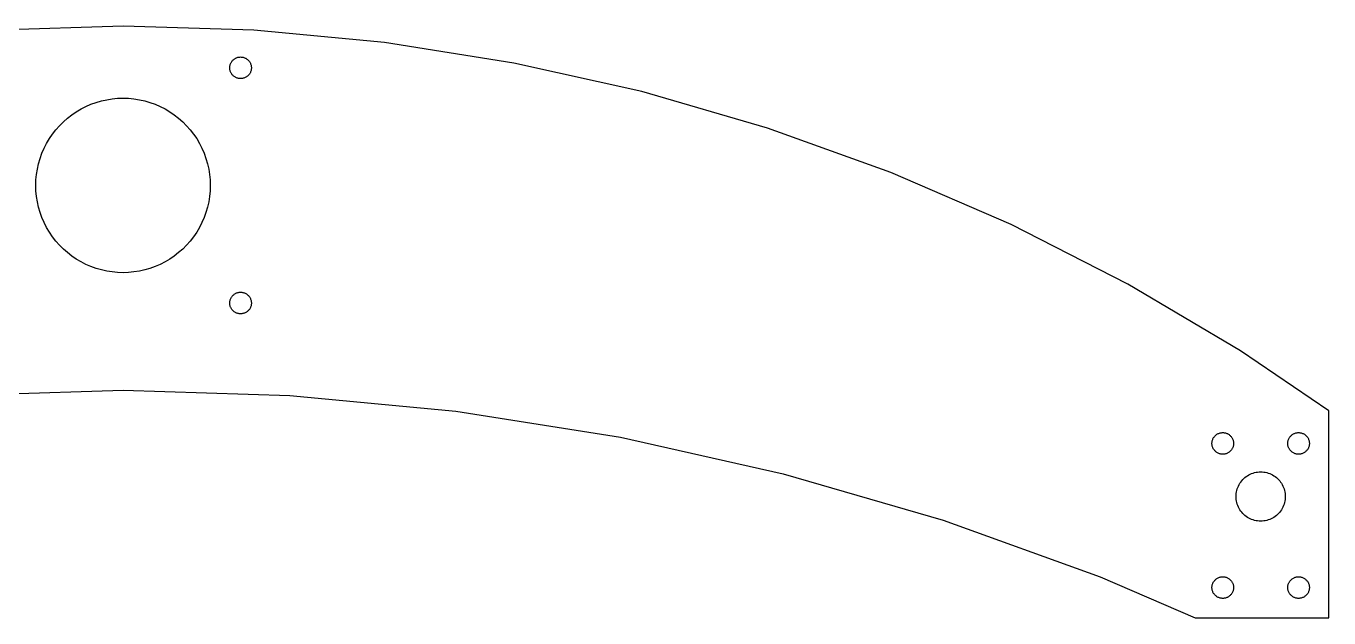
# Model space of a CAD drawing. Header units: metres. Extents: x -9 to 309, y -16 to 62.
# Drawn here: x 137.2 to 309, y -16 to 62 of the extents above; entities that cross this region are included whole.
import ezdxf

# ---------------------------------------------------------------- set-up
doc = ezdxf.new("R2010")
doc.units = ezdxf.units.M

msp = doc.modelspace()

# ---------------------------------------------------------------- linework, layer by layer
for p, q in [((150, 62), (132.733, 61.4573)), ((167.267, 61.4573), (150, 62)), ((184.467, 59.8315), (167.267, 61.4573)), ((201.53, 57.129), (184.467, 59.8315)), ((164.086, 56.6786), (164.1, 56.767)), ((164.1, 56.767), (164.12, 56.8544)), ((164.12, 56.8544), (164.145, 56.9403)), ((164.145, 56.9403), (164.175, 57.0246)), ((164.175, 57.0246), (164.211, 57.1067)), ((164.211, 57.1067), (164.251, 57.1865)), ((164.251, 57.1865), (164.297, 57.2635)), ((164.297, 57.2635), (164.347, 57.3376)), ((164.347, 57.3376), (164.402, 57.4083)), ((164.402, 57.4083), (164.461, 57.4755)), ((164.461, 57.4755), (164.525, 57.5388)), ((164.525, 57.5388), (164.592, 57.598)), ((164.592, 57.598), (164.662, 57.6528)), ((164.662, 57.6528), (164.736, 57.7032)), ((164.736, 57.7032), (164.813, 57.7487)), ((164.813, 57.7487), (164.893, 57.7894)), ((164.893, 57.7894), (164.975, 57.8249)), ((164.975, 57.8249), (165.06, 57.8553)), ((165.06, 57.8553), (165.146, 57.8802)), ((165.146, 57.8802), (165.233, 57.8997)), ((165.233, 57.8997), (165.321, 57.9138)), ((165.321, 57.9138), (165.411, 57.9222)), ((165.411, 57.9222), (165.5, 57.925)), ((165.5, 57.925), (165.589, 57.9222)), ((165.589, 57.9222), (165.679, 57.9138)), ((165.679, 57.9138), (165.767, 57.8997)), ((165.767, 57.8997), (165.854, 57.8802)), ((165.854, 57.8802), (165.94, 57.8553)), ((165.94, 57.8553), (166.025, 57.8249)), ((166.025, 57.8249), (166.107, 57.7894)), ((166.107, 57.7894), (166.186, 57.7487)), ((166.186, 57.7487), (166.264, 57.7032)), ((166.264, 57.7032), (166.338, 57.6528)), ((166.338, 57.6528), (166.408, 57.598)), ((166.408, 57.598), (166.475, 57.5388)), ((166.475, 57.5388), (166.539, 57.4755)), ((166.539, 57.4755), (166.598, 57.4083)), ((166.598, 57.4083), (166.653, 57.3376)), ((166.653, 57.3376), (166.703, 57.2635)), ((166.703, 57.2635), (166.749, 57.1865)), ((166.749, 57.1865), (166.789, 57.1067)), ((166.789, 57.1067), (166.825, 57.0246)), ((166.825, 57.0246), (166.855, 56.9403)), ((166.855, 56.9403), (166.88, 56.8544)), ((166.88, 56.8544), (166.9, 56.767)), ((166.9, 56.767), (166.914, 56.6786)), ((218.39, 53.3604), (201.53, 57.129)), ((164.075, 56.5), (164.078, 56.5895)), ((164.078, 56.4105), (164.075, 56.5)), ((164.078, 56.5895), (164.086, 56.6786)), ((164.086, 56.3214), (164.078, 56.4105)), ((164.1, 56.233), (164.086, 56.3214)), ((164.12, 56.1456), (164.1, 56.233)), ((164.145, 56.0596), (164.12, 56.1456)), ((164.175, 55.9754), (164.145, 56.0596)), ((164.211, 55.8932), (164.175, 55.9754)), ((164.251, 55.8135), (164.211, 55.8932)), ((164.297, 55.7364), (164.251, 55.8135)), ((164.347, 55.6624), (164.297, 55.7364)), ((164.402, 55.5917), (164.347, 55.6624)), ((164.461, 55.5245), (164.402, 55.5917)), ((164.525, 55.4612), (164.461, 55.5245)), ((164.592, 55.402), (164.525, 55.4612)), ((164.662, 55.3471), (164.592, 55.402)), ((164.736, 55.2968), (164.662, 55.3471)), ((164.813, 55.2513), (164.736, 55.2968)), ((164.893, 55.2106), (164.813, 55.2513)), ((164.975, 55.1751), (164.893, 55.2106)), ((165.06, 55.1447), (164.975, 55.1751)), ((165.146, 55.1198), (165.06, 55.1447)), ((165.233, 55.1002), (165.146, 55.1198)), ((165.321, 55.0862), (165.233, 55.1002)), ((165.411, 55.0778), (165.321, 55.0862)), ((165.5, 55.075), (165.411, 55.0778)), ((165.589, 55.0778), (165.5, 55.075)), ((165.679, 55.0862), (165.589, 55.0778)), ((165.767, 55.1002), (165.679, 55.0862)), ((165.854, 55.1198), (165.767, 55.1002)), ((165.94, 55.1447), (165.854, 55.1198)), ((166.025, 55.1751), (165.94, 55.1447)), ((166.107, 55.2106), (166.025, 55.1751)), ((166.186, 55.2513), (166.107, 55.2106)), ((166.264, 55.2968), (166.186, 55.2513)), ((166.338, 55.3471), (166.264, 55.2968)), ((166.408, 55.402), (166.338, 55.3471)), ((166.475, 55.4612), (166.408, 55.402)), ((166.539, 55.5245), (166.475, 55.4612)), ((166.598, 55.5917), (166.539, 55.5245)), ((166.653, 55.6624), (166.598, 55.5917)), ((166.703, 55.7364), (166.653, 55.6624)), ((166.749, 55.8135), (166.703, 55.7364)), ((166.789, 55.8932), (166.749, 55.8135)), ((166.825, 55.9754), (166.789, 55.8932)), ((166.855, 56.0596), (166.825, 55.9754)), ((166.88, 56.1456), (166.855, 56.0596)), ((166.9, 56.233), (166.88, 56.1456)), ((166.914, 56.3214), (166.9, 56.233)), ((166.914, 56.6786), (166.922, 56.5895)), ((166.922, 56.4105), (166.914, 56.3214)), ((166.922, 56.5895), (166.925, 56.5)), ((166.925, 56.5), (166.922, 56.4105)), ((234.98, 48.5405), (218.39, 53.3604)), ((145.104, 51.4055), (145.767, 51.6924)), ((145.767, 51.6924), (146.446, 51.9371)), ((146.446, 51.9371), (147.14, 52.1387)), ((147.14, 52.1387), (147.845, 52.2963)), ((147.845, 52.2963), (148.559, 52.4093)), ((148.559, 52.4093), (149.278, 52.4773)), ((149.278, 52.4773), (150, 52.5)), ((150, 52.5), (150.722, 52.4773)), ((150.722, 52.4773), (151.441, 52.4093)), ((151.441, 52.4093), (152.155, 52.2963)), ((152.155, 52.2963), (152.86, 52.1387)), ((152.86, 52.1387), (153.554, 51.9371)), ((153.554, 51.9371), (154.233, 51.6924)), ((154.233, 51.6924), (154.896, 51.4055)), ((142.128, 49.3831), (142.67, 49.8609)), ((142.67, 49.8609), (143.24, 50.3037)), ((143.24, 50.3037), (143.838, 50.7098)), ((143.838, 50.7098), (144.46, 51.0775)), ((144.46, 51.0775), (145.104, 51.4055)), ((154.896, 51.4055), (155.54, 51.0775)), ((155.54, 51.0775), (156.162, 50.7098)), ((156.162, 50.7098), (156.76, 50.3037)), ((156.76, 50.3037), (157.33, 49.8609)), ((157.33, 49.8609), (157.872, 49.3831)), ((140.696, 47.7595), (141.139, 48.3304)), ((141.139, 48.3304), (141.617, 48.8723)), ((141.617, 48.8723), (142.128, 49.3831)), ((157.872, 49.3831), (158.383, 48.8723)), ((158.383, 48.8723), (158.861, 48.3304)), ((158.861, 48.3304), (159.304, 47.7595)), ((251.234, 42.6885), (234.98, 48.5405)), ((139.594, 45.8965), (139.922, 46.5402)), ((139.922, 46.5402), (140.29, 47.162)), ((140.29, 47.162), (140.696, 47.7595)), ((159.304, 47.7595), (159.71, 47.162)), ((159.71, 47.162), (160.078, 46.5402)), ((160.078, 46.5402), (160.406, 45.8965)), ((139.063, 44.5537), (139.308, 45.2334)), ((139.308, 45.2334), (139.594, 45.8965)), ((160.406, 45.8965), (160.692, 45.2334)), ((160.692, 45.2334), (160.937, 44.5537)), ((138.591, 42.4413), (138.704, 43.1549)), ((138.704, 43.1549), (138.861, 43.8599)), ((138.861, 43.8599), (139.063, 44.5537)), ((160.937, 44.5537), (161.139, 43.8599)), ((161.139, 43.8599), (161.296, 43.1549)), ((161.296, 43.1549), (161.409, 42.4413)), ((138.5, 41), (138.523, 41.7221)), ((138.523, 41.7221), (138.591, 42.4413)), ((161.409, 42.4413), (161.477, 41.7221)), ((161.477, 41.7221), (161.5, 41)), ((267.089, 35.8274), (251.234, 42.6885)), ((138.523, 40.2779), (138.5, 41)), ((138.591, 39.5587), (138.523, 40.2779)), ((138.704, 38.8451), (138.591, 39.5587)), ((161.409, 39.5587), (161.296, 38.8451)), ((161.477, 40.2779), (161.409, 39.5587)), ((161.5, 41), (161.477, 40.2779)), ((138.861, 38.1401), (138.704, 38.8451)), ((139.063, 37.4463), (138.861, 38.1401)), ((161.139, 38.1401), (160.937, 37.4463)), ((161.296, 38.8451), (161.139, 38.1401)), ((139.308, 36.7666), (139.063, 37.4463)), ((139.594, 36.1035), (139.308, 36.7666)), ((139.922, 35.4598), (139.594, 36.1035)), ((160.406, 36.1035), (160.078, 35.4598)), ((160.692, 36.7666), (160.406, 36.1035)), ((160.937, 37.4463), (160.692, 36.7666)), ((140.29, 34.838), (139.922, 35.4598)), ((140.696, 34.2405), (140.29, 34.838)), ((159.71, 34.838), (159.304, 34.2405)), ((160.078, 35.4598), (159.71, 34.838)), ((282.482, 27.9843), (267.089, 35.8274)), ((141.139, 33.6696), (140.696, 34.2405)), ((141.617, 33.1277), (141.139, 33.6696)), ((142.128, 32.6169), (141.617, 33.1277)), ((158.383, 33.1277), (157.872, 32.6169)), ((158.861, 33.6696), (158.383, 33.1277)), ((159.304, 34.2405), (158.861, 33.6696)), ((142.67, 32.1391), (142.128, 32.6169)), ((143.24, 31.6963), (142.67, 32.1391)), ((143.838, 31.2902), (143.24, 31.6963)), ((144.46, 30.9225), (143.838, 31.2902)), ((145.104, 30.5945), (144.46, 30.9225)), ((155.54, 30.9225), (154.896, 30.5945)), ((156.162, 31.2902), (155.54, 30.9225)), ((156.76, 31.6963), (156.162, 31.2902)), ((157.33, 32.1391), (156.76, 31.6963)), ((157.872, 32.6169), (157.33, 32.1391)), ((145.767, 30.3076), (145.104, 30.5945)), ((146.446, 30.0629), (145.767, 30.3076)), ((147.14, 29.8613), (146.446, 30.0629)), ((147.845, 29.7037), (147.14, 29.8613)), ((148.559, 29.5907), (147.845, 29.7037)), ((149.278, 29.5227), (148.559, 29.5907)), ((150, 29.5), (149.278, 29.5227)), ((150.722, 29.5227), (150, 29.5)), ((151.441, 29.5907), (150.722, 29.5227)), ((152.155, 29.7037), (151.441, 29.5907)), ((152.86, 29.8613), (152.155, 29.7037)), ((153.554, 30.0629), (152.86, 29.8613)), ((154.233, 30.3076), (153.554, 30.0629)), ((154.896, 30.5945), (154.233, 30.3076)), ((297.352, 19.1902), (282.482, 27.9843)), ((164.1, 25.767), (164.12, 25.8544)), ((164.12, 25.8544), (164.145, 25.9404)), ((164.145, 25.9404), (164.175, 26.0246)), ((164.175, 26.0246), (164.211, 26.1068)), ((164.211, 26.1068), (164.251, 26.1865)), ((164.251, 26.1865), (164.297, 26.2636)), ((164.297, 26.2636), (164.347, 26.3376)), ((164.347, 26.3376), (164.402, 26.4083)), ((164.402, 26.4083), (164.461, 26.4755)), ((164.461, 26.4755), (164.525, 26.5388)), ((164.525, 26.5388), (164.592, 26.598)), ((164.592, 26.598), (164.662, 26.6529)), ((164.662, 26.6529), (164.736, 26.7032)), ((164.736, 26.7032), (164.813, 26.7487)), ((164.813, 26.7487), (164.893, 26.7894)), ((164.893, 26.7894), (164.975, 26.8249)), ((164.975, 26.8249), (165.06, 26.8553)), ((165.06, 26.8553), (165.146, 26.8802)), ((165.146, 26.8802), (165.233, 26.8998)), ((165.233, 26.8998), (165.321, 26.9138)), ((165.321, 26.9138), (165.411, 26.9222)), ((165.411, 26.9222), (165.5, 26.925)), ((165.5, 26.925), (165.589, 26.9222)), ((165.589, 26.9222), (165.679, 26.9138)), ((165.679, 26.9138), (165.767, 26.8998)), ((165.767, 26.8998), (165.854, 26.8802)), ((165.854, 26.8802), (165.94, 26.8553)), ((165.94, 26.8553), (166.025, 26.8249)), ((166.025, 26.8249), (166.107, 26.7894)), ((166.107, 26.7894), (166.186, 26.7487)), ((166.186, 26.7487), (166.264, 26.7032)), ((166.264, 26.7032), (166.338, 26.6529)), ((166.338, 26.6529), (166.408, 26.598)), ((166.408, 26.598), (166.475, 26.5388)), ((166.475, 26.5388), (166.539, 26.4755)), ((166.539, 26.4755), (166.598, 26.4083)), ((166.598, 26.4083), (166.653, 26.3376)), ((166.653, 26.3376), (166.703, 26.2636)), ((166.703, 26.2636), (166.749, 26.1865)), ((166.749, 26.1865), (166.789, 26.1068)), ((166.789, 26.1068), (166.825, 26.0246)), ((166.825, 26.0246), (166.855, 25.9404)), ((166.855, 25.9404), (166.88, 25.8544)), ((166.88, 25.8544), (166.9, 25.767)), ((164.075, 25.5), (164.078, 25.5895)), ((164.078, 25.4105), (164.075, 25.5)), ((164.078, 25.5895), (164.086, 25.6786)), ((164.086, 25.3214), (164.078, 25.4105)), ((164.086, 25.6786), (164.1, 25.767)), ((164.1, 25.233), (164.086, 25.3214)), ((164.12, 25.1456), (164.1, 25.233)), ((164.145, 25.0597), (164.12, 25.1456)), ((164.175, 24.9754), (164.145, 25.0597)), ((164.211, 24.8933), (164.175, 24.9754)), ((164.251, 24.8135), (164.211, 24.8933)), ((164.297, 24.7365), (164.251, 24.8135)), ((164.347, 24.6624), (164.297, 24.7365)), ((164.402, 24.5917), (164.347, 24.6624)), ((164.461, 24.5245), (164.402, 24.5917)), ((164.525, 24.4612), (164.461, 24.5245)), ((164.592, 24.402), (164.525, 24.4612)), ((164.662, 24.3472), (164.592, 24.402)), ((164.736, 24.2968), (164.662, 24.3472)), ((164.813, 24.2513), (164.736, 24.2968)), ((164.893, 24.2106), (164.813, 24.2513)), ((164.975, 24.1751), (164.893, 24.2106)), ((165.06, 24.1447), (164.975, 24.1751)), ((165.146, 24.1198), (165.06, 24.1447)), ((165.233, 24.1003), (165.146, 24.1198)), ((165.321, 24.0862), (165.233, 24.1003)), ((165.411, 24.0778), (165.321, 24.0862)), ((165.5, 24.075), (165.411, 24.0778)), ((165.589, 24.0778), (165.5, 24.075)), ((165.679, 24.0862), (165.589, 24.0778)), ((165.767, 24.1003), (165.679, 24.0862)), ((165.854, 24.1198), (165.767, 24.1003)), ((165.94, 24.1447), (165.854, 24.1198)), ((166.025, 24.1751), (165.94, 24.1447)), ((166.107, 24.2106), (166.025, 24.1751)), ((166.186, 24.2513), (166.107, 24.2106)), ((166.264, 24.2968), (166.186, 24.2513)), ((166.338, 24.3472), (166.264, 24.2968)), ((166.408, 24.402), (166.338, 24.3472)), ((166.475, 24.4612), (166.408, 24.402)), ((166.539, 24.5245), (166.475, 24.4612)), ((166.598, 24.5917), (166.539, 24.5245)), ((166.653, 24.6624), (166.598, 24.5917)), ((166.703, 24.7365), (166.653, 24.6624)), ((166.749, 24.8135), (166.703, 24.7365)), ((166.789, 24.8933), (166.749, 24.8135)), ((166.825, 24.9754), (166.789, 24.8933)), ((166.855, 25.0597), (166.825, 24.9754)), ((166.88, 25.1456), (166.855, 25.0597)), ((166.9, 25.233), (166.88, 25.1456)), ((166.9, 25.767), (166.914, 25.6786)), ((166.914, 25.3214), (166.9, 25.233)), ((166.914, 25.6786), (166.922, 25.5895)), ((166.922, 25.4105), (166.914, 25.3214)), ((166.922, 25.5895), (166.925, 25.5)), ((166.925, 25.5), (166.922, 25.4105)), ((309, 11.2744), (297.352, 19.1902)), ((128.023, 13.3093), (150, 14)), ((150, 14), (171.977, 13.3093)), ((171.977, 13.3093), (193.867, 11.2401)), ((193.867, 11.2401), (215.583, 7.80054)), ((309, -16), (309, 11.2744)), ((215.583, 7.80054), (237.041, 3.0041)), ((293.575, 7), (293.578, 7.08946)), ((293.578, 6.91052), (293.575, 7)), ((293.578, 7.08946), (293.586, 7.17859)), ((293.586, 6.8214), (293.578, 6.91052)), ((293.586, 7.17859), (293.6, 7.26701)), ((293.6, 7.26701), (293.62, 7.35437)), ((293.62, 7.35437), (293.645, 7.44034)), ((293.645, 7.44034), (293.675, 7.52457)), ((293.675, 7.52457), (293.711, 7.60674)), ((293.711, 7.60674), (293.751, 7.68649)), ((293.751, 7.68649), (293.797, 7.76355)), ((293.797, 7.76355), (293.847, 7.83759)), ((293.847, 7.83759), (293.902, 7.90833)), ((293.902, 7.90833), (293.961, 7.97548)), ((293.961, 7.97548), (294.025, 8.03877)), ((294.025, 8.03877), (294.092, 8.09798)), ((294.092, 8.09798), (294.162, 8.15285)), ((294.162, 8.15285), (294.236, 8.20316)), ((294.236, 8.20316), (294.313, 8.24873)), ((294.313, 8.24873), (294.393, 8.28937)), ((294.393, 8.28937), (294.475, 8.32492)), ((294.475, 8.32492), (294.56, 8.35526)), ((294.56, 8.35526), (294.646, 8.38022)), ((294.646, 8.38022), (294.733, 8.39975)), ((294.733, 8.39975), (294.821, 8.41376)), ((294.821, 8.41376), (294.911, 8.42218)), ((294.911, 8.42218), (295, 8.42499)), ((295, 8.42499), (295.089, 8.42218)), ((295.089, 8.42218), (295.179, 8.41376)), ((295.179, 8.41376), (295.267, 8.39975)), ((295.267, 8.39975), (295.354, 8.38022)), ((295.354, 8.38022), (295.44, 8.35526)), ((295.44, 8.35526), (295.525, 8.32492)), ((295.525, 8.32492), (295.607, 8.28937)), ((295.607, 8.28937), (295.686, 8.24873)), ((295.686, 8.24873), (295.764, 8.20316)), ((295.764, 8.20316), (295.838, 8.15285)), ((295.838, 8.15285), (295.908, 8.09798)), ((295.908, 8.09798), (295.975, 8.03877)), ((295.975, 8.03877), (296.039, 7.97548)), ((296.039, 7.97548), (296.098, 7.90833)), ((296.098, 7.90833), (296.153, 7.83759)), ((296.153, 7.83759), (296.203, 7.76355)), ((296.203, 7.76355), (296.249, 7.68649)), ((296.249, 7.68649), (296.289, 7.60674)), ((296.289, 7.60674), (296.325, 7.52457)), ((296.325, 7.52457), (296.355, 7.44034)), ((296.355, 7.44034), (296.38, 7.35437)), ((296.38, 7.35437), (296.4, 7.26701)), ((296.4, 7.26701), (296.414, 7.17859)), ((296.414, 7.17859), (296.422, 7.08946)), ((296.422, 6.91052), (296.414, 6.8214)), ((296.422, 7.08946), (296.425, 7)), ((296.425, 7), (296.422, 6.91052)), ((303.575, 7), (303.578, 7.08946)), ((303.578, 6.91052), (303.575, 7)), ((303.578, 7.08946), (303.586, 7.17859)), ((303.586, 6.8214), (303.578, 6.91052)), ((303.586, 7.17859), (303.6, 7.26701)), ((303.6, 7.26701), (303.62, 7.35437)), ((303.62, 7.35437), (303.645, 7.44034)), ((303.645, 7.44034), (303.675, 7.52457)), ((303.675, 7.52457), (303.711, 7.60674)), ((303.711, 7.60674), (303.751, 7.68649)), ((303.751, 7.68649), (303.797, 7.76355)), ((303.797, 7.76355), (303.847, 7.83759)), ((303.847, 7.83759), (303.902, 7.90833)), ((303.902, 7.90833), (303.961, 7.97548)), ((303.961, 7.97548), (304.025, 8.03877)), ((304.025, 8.03877), (304.092, 8.09798)), ((304.092, 8.09798), (304.162, 8.15285)), ((304.162, 8.15285), (304.236, 8.20316)), ((304.236, 8.20316), (304.313, 8.24873)), ((304.313, 8.24873), (304.393, 8.28937)), ((304.393, 8.28937), (304.475, 8.32492)), ((304.475, 8.32492), (304.56, 8.35526)), ((304.56, 8.35526), (304.646, 8.38022)), ((304.646, 8.38022), (304.733, 8.39975)), ((304.733, 8.39975), (304.821, 8.41376)), ((304.821, 8.41376), (304.911, 8.42218)), ((304.911, 8.42218), (305, 8.42499)), ((305, 8.42499), (305.089, 8.42218)), ((305.089, 8.42218), (305.179, 8.41376)), ((305.179, 8.41376), (305.267, 8.39975)), ((305.267, 8.39975), (305.354, 8.38022)), ((305.354, 8.38022), (305.44, 8.35526)), ((305.44, 8.35526), (305.525, 8.32492)), ((305.525, 8.32492), (305.607, 8.28937)), ((305.607, 8.28937), (305.686, 8.24873)), ((305.686, 8.24873), (305.764, 8.20316)), ((305.764, 8.20316), (305.838, 8.15285)), ((305.838, 8.15285), (305.908, 8.09798)), ((305.908, 8.09798), (305.975, 8.03877)), ((305.975, 8.03877), (306.039, 7.97548)), ((306.039, 7.97548), (306.098, 7.90833)), ((306.098, 7.90833), (306.153, 7.83759)), ((306.153, 7.83759), (306.203, 7.76355)), ((306.203, 7.76355), (306.249, 7.68649)), ((306.249, 7.68649), (306.289, 7.60674)), ((306.289, 7.60674), (306.325, 7.52457)), ((306.325, 7.52457), (306.355, 7.44034)), ((306.355, 7.44034), (306.38, 7.35437)), ((306.38, 7.35437), (306.4, 7.26701)), ((306.4, 7.26701), (306.414, 7.17859)), ((306.414, 7.17859), (306.422, 7.08946)), ((306.422, 6.91052), (306.414, 6.8214)), ((306.422, 7.08946), (306.425, 7)), ((306.425, 7), (306.422, 6.91052)), ((293.6, 6.73297), (293.586, 6.8214)), ((293.62, 6.64561), (293.6, 6.73297)), ((293.645, 6.55965), (293.62, 6.64561)), ((293.675, 6.47542), (293.645, 6.55965)), ((293.711, 6.39325), (293.675, 6.47542)), ((293.751, 6.31349), (293.711, 6.39325)), ((293.797, 6.23643), (293.751, 6.31349)), ((293.847, 6.1624), (293.797, 6.23643)), ((293.902, 6.09166), (293.847, 6.1624)), ((293.961, 6.02451), (293.902, 6.09166)), ((294.025, 5.96121), (293.961, 6.02451)), ((294.092, 5.90201), (294.025, 5.96121)), ((294.162, 5.84714), (294.092, 5.90201)), ((294.236, 5.79683), (294.162, 5.84714)), ((294.313, 5.75125), (294.236, 5.79683)), ((294.393, 5.71062), (294.313, 5.75125)), ((294.475, 5.67506), (294.393, 5.71062)), ((294.56, 5.64473), (294.475, 5.67506)), ((294.646, 5.61977), (294.56, 5.64473)), ((294.733, 5.60023), (294.646, 5.61977)), ((294.821, 5.58623), (294.733, 5.60023)), ((294.911, 5.5778), (294.821, 5.58623)), ((295, 5.575), (294.911, 5.5778)), ((295.089, 5.5778), (295, 5.575)), ((295.179, 5.58623), (295.089, 5.5778)), ((295.267, 5.60023), (295.179, 5.58623)), ((295.354, 5.61977), (295.267, 5.60023)), ((295.44, 5.64473), (295.354, 5.61977)), ((295.525, 5.67506), (295.44, 5.64473)), ((295.607, 5.71062), (295.525, 5.67506)), ((295.686, 5.75125), (295.607, 5.71062)), ((295.764, 5.79683), (295.686, 5.75125)), ((295.838, 5.84714), (295.764, 5.79683)), ((295.908, 5.90201), (295.838, 5.84714)), ((295.975, 5.96121), (295.908, 5.90201)), ((296.039, 6.02451), (295.975, 5.96121)), ((296.098, 6.09166), (296.039, 6.02451)), ((296.153, 6.1624), (296.098, 6.09166)), ((296.203, 6.23643), (296.153, 6.1624)), ((296.249, 6.31349), (296.203, 6.23643)), ((296.289, 6.39325), (296.249, 6.31349)), ((296.325, 6.47542), (296.289, 6.39325)), ((296.355, 6.55965), (296.325, 6.47542)), ((296.38, 6.64561), (296.355, 6.55965)), ((296.4, 6.73297), (296.38, 6.64561)), ((296.414, 6.8214), (296.4, 6.73297)), ((303.6, 6.73297), (303.586, 6.8214)), ((303.62, 6.64561), (303.6, 6.73297)), ((303.645, 6.55965), (303.62, 6.64561)), ((303.675, 6.47542), (303.645, 6.55965)), ((303.711, 6.39325), (303.675, 6.47542)), ((303.751, 6.31349), (303.711, 6.39325)), ((303.797, 6.23643), (303.751, 6.31349)), ((303.847, 6.1624), (303.797, 6.23643)), ((303.902, 6.09166), (303.847, 6.1624)), ((303.961, 6.02451), (303.902, 6.09166)), ((304.025, 5.96121), (303.961, 6.02451)), ((304.092, 5.90201), (304.025, 5.96121)), ((304.162, 5.84714), (304.092, 5.90201)), ((304.236, 5.79683), (304.162, 5.84714)), ((304.313, 5.75125), (304.236, 5.79683)), ((304.393, 5.71062), (304.313, 5.75125)), ((304.475, 5.67506), (304.393, 5.71062)), ((304.56, 5.64473), (304.475, 5.67506)), ((304.646, 5.61977), (304.56, 5.64473)), ((304.733, 5.60023), (304.646, 5.61977)), ((304.821, 5.58623), (304.733, 5.60023)), ((304.911, 5.5778), (304.821, 5.58623)), ((305, 5.575), (304.911, 5.5778)), ((305.089, 5.5778), (305, 5.575)), ((305.179, 5.58623), (305.089, 5.5778)), ((305.267, 5.60023), (305.179, 5.58623)), ((305.354, 5.61977), (305.267, 5.60023)), ((305.44, 5.64473), (305.354, 5.61977)), ((305.525, 5.67506), (305.44, 5.64473)), ((305.607, 5.71062), (305.525, 5.67506)), ((305.686, 5.75125), (305.607, 5.71062)), ((305.764, 5.79683), (305.686, 5.75125)), ((305.838, 5.84714), (305.764, 5.79683)), ((305.908, 5.90201), (305.838, 5.84714)), ((305.975, 5.96121), (305.908, 5.90201)), ((306.039, 6.02451), (305.975, 5.96121)), ((306.098, 6.09166), (306.039, 6.02451)), ((306.153, 6.1624), (306.098, 6.09166)), ((306.203, 6.23643), (306.153, 6.1624)), ((306.249, 6.31349), (306.203, 6.23643)), ((306.289, 6.39325), (306.249, 6.31349)), ((306.325, 6.47542), (306.289, 6.39325)), ((306.355, 6.55965), (306.325, 6.47542)), ((306.38, 6.64561), (306.355, 6.55965)), ((306.4, 6.73297), (306.38, 6.64561)), ((306.414, 6.8214), (306.4, 6.73297)), ((237.041, 3.0041), (258.156, -3.13023)), ((297.152, 1.56569), (297.256, 1.74142)), ((297.256, 1.74142), (297.371, 1.91029)), ((297.371, 1.91029), (297.496, 2.07162)), ((297.496, 2.07162), (297.631, 2.22478)), ((297.631, 2.22478), (297.775, 2.36914)), ((297.775, 2.36914), (297.928, 2.50417)), ((297.928, 2.50417), (298.09, 2.6293)), ((298.09, 2.6293), (298.259, 2.74406)), ((298.259, 2.74406), (298.434, 2.84799)), ((298.434, 2.84799), (298.616, 2.94067)), ((298.616, 2.94067), (298.804, 3.02176)), ((298.804, 3.02176), (298.996, 3.09093)), ((298.996, 3.09093), (299.192, 3.14789)), ((299.192, 3.14789), (299.391, 3.19243)), ((299.391, 3.19243), (299.593, 3.22437)), ((299.593, 3.22437), (299.796, 3.24358)), ((299.796, 3.24358), (300, 3.25)), ((300, 3.25), (300.204, 3.24358)), ((300.204, 3.24358), (300.407, 3.22437)), ((300.407, 3.22437), (300.609, 3.19243)), ((300.609, 3.19243), (300.808, 3.14789)), ((300.808, 3.14789), (301.004, 3.09093)), ((301.004, 3.09093), (301.196, 3.02176)), ((301.196, 3.02176), (301.384, 2.94067)), ((301.384, 2.94067), (301.566, 2.84799)), ((301.566, 2.84799), (301.741, 2.74406)), ((301.741, 2.74406), (301.91, 2.6293)), ((301.91, 2.6293), (302.072, 2.50417)), ((302.072, 2.50417), (302.225, 2.36914)), ((302.225, 2.36914), (302.369, 2.22478)), ((302.369, 2.22478), (302.504, 2.07162)), ((302.504, 2.07162), (302.629, 1.91029)), ((302.629, 1.91029), (302.744, 1.74142)), ((302.744, 1.74142), (302.848, 1.56569)), ((296.75, 0), (296.756, 0.20406)), ((296.756, -0.20407), (296.75, 0)), ((296.756, 0.20406), (296.776, 0.40732)), ((296.776, 0.40732), (296.808, 0.60898)), ((296.808, 0.60898), (296.852, 0.80823)), ((296.852, 0.80823), (296.909, 1.0043)), ((296.909, 1.0043), (296.978, 1.1964)), ((296.978, 1.1964), (297.059, 1.38377)), ((297.059, 1.38377), (297.152, 1.56569)), ((302.848, 1.56569), (302.941, 1.38377)), ((302.941, 1.38377), (303.022, 1.1964)), ((303.022, 1.1964), (303.091, 1.0043)), ((303.091, 1.0043), (303.148, 0.80823)), ((303.148, 0.80823), (303.192, 0.60898)), ((303.192, 0.60898), (303.224, 0.40732)), ((303.224, 0.40732), (303.244, 0.20406)), ((303.244, 0.20406), (303.25, 0)), ((303.25, 0), (303.244, -0.20407)), ((296.776, -0.40733), (296.756, -0.20407)), ((296.808, -0.60899), (296.776, -0.40733)), ((296.852, -0.80824), (296.808, -0.60899)), ((296.909, -1.00432), (296.852, -0.80824)), ((296.978, -1.19641), (296.909, -1.00432)), ((297.059, -1.38379), (296.978, -1.19641)), ((297.152, -1.5657), (297.059, -1.38379)), ((297.256, -1.74144), (297.152, -1.5657)), ((302.848, -1.5657), (302.744, -1.74144)), ((302.941, -1.38379), (302.848, -1.5657)), ((303.022, -1.19641), (302.941, -1.38379)), ((303.091, -1.00432), (303.022, -1.19641)), ((303.148, -0.80824), (303.091, -1.00432)), ((303.192, -0.60899), (303.148, -0.80824)), ((303.224, -0.40733), (303.192, -0.60899)), ((303.244, -0.20407), (303.224, -0.40733)), ((258.156, -3.13023), (278.844, -10.5782)), ((297.371, -1.91031), (297.256, -1.74144)), ((297.496, -2.07164), (297.371, -1.91031)), ((297.631, -2.22479), (297.496, -2.07164)), ((297.775, -2.36916), (297.631, -2.22479)), ((297.928, -2.50418), (297.775, -2.36916)), ((298.09, -2.62932), (297.928, -2.50418)), ((298.259, -2.74408), (298.09, -2.62932)), ((298.434, -2.84801), (298.259, -2.74408)), ((298.616, -2.94069), (298.434, -2.84801)), ((298.804, -3.02177), (298.616, -2.94069)), ((298.996, -3.09094), (298.804, -3.02177)), ((299.192, -3.1479), (298.996, -3.09094)), ((299.391, -3.19244), (299.192, -3.1479)), ((299.593, -3.22438), (299.391, -3.19244)), ((299.796, -3.24359), (299.593, -3.22438)), ((300, -3.25), (299.796, -3.24359)), ((300.204, -3.24359), (300, -3.25)), ((300.407, -3.22438), (300.204, -3.24359)), ((300.609, -3.19244), (300.407, -3.22438)), ((300.808, -3.1479), (300.609, -3.19244)), ((301.004, -3.09094), (300.808, -3.1479)), ((301.196, -3.02177), (301.004, -3.09094)), ((301.384, -2.94069), (301.196, -3.02177)), ((301.566, -2.84801), (301.384, -2.94069)), ((301.741, -2.74408), (301.566, -2.84801)), ((301.91, -2.62932), (301.741, -2.74408)), ((302.072, -2.50418), (301.91, -2.62932)), ((302.225, -2.36916), (302.072, -2.50418)), ((302.369, -2.22479), (302.225, -2.36916)), ((302.504, -2.07164), (302.369, -2.22479)), ((302.629, -1.91031), (302.504, -2.07164)), ((302.744, -1.74144), (302.629, -1.91031)), ((278.844, -10.5782), (291.373, -16)), ((293.575, -12), (293.578, -11.9105)), ((293.578, -12.0895), (293.575, -12)), ((293.578, -11.9105), (293.586, -11.8214)), ((293.586, -11.8214), (293.6, -11.733)), ((293.6, -11.733), (293.62, -11.6456)), ((293.62, -11.6456), (293.645, -11.5597)), ((293.645, -11.5597), (293.675, -11.4754)), ((293.675, -11.4754), (293.711, -11.3933)), ((293.711, -11.3933), (293.751, -11.3135)), ((293.751, -11.3135), (293.797, -11.2365)), ((293.797, -11.2365), (293.847, -11.1624)), ((293.847, -11.1624), (293.902, -11.0917)), ((293.902, -11.0917), (293.961, -11.0245)), ((293.961, -11.0245), (294.025, -10.9612)), ((294.025, -10.9612), (294.092, -10.902)), ((294.092, -10.902), (294.162, -10.8472)), ((294.162, -10.8472), (294.236, -10.7968)), ((294.236, -10.7968), (294.313, -10.7513)), ((294.313, -10.7513), (294.393, -10.7106)), ((294.393, -10.7106), (294.475, -10.6751)), ((294.475, -10.6751), (294.56, -10.6447)), ((294.56, -10.6447), (294.646, -10.6198)), ((294.646, -10.6198), (294.733, -10.6003)), ((294.733, -10.6003), (294.821, -10.5862)), ((294.821, -10.5862), (294.911, -10.5778)), ((294.911, -10.5778), (295, -10.575)), ((295, -10.575), (295.089, -10.5778)), ((295.089, -10.5778), (295.179, -10.5862)), ((295.179, -10.5862), (295.267, -10.6003)), ((295.267, -10.6003), (295.354, -10.6198)), ((295.354, -10.6198), (295.44, -10.6447)), ((295.44, -10.6447), (295.525, -10.6751)), ((295.525, -10.6751), (295.607, -10.7106)), ((295.607, -10.7106), (295.686, -10.7513)), ((295.686, -10.7513), (295.764, -10.7968)), ((295.764, -10.7968), (295.838, -10.8472)), ((295.838, -10.8472), (295.908, -10.902)), ((295.908, -10.902), (295.975, -10.9612)), ((295.975, -10.9612), (296.039, -11.0245)), ((296.039, -11.0245), (296.098, -11.0917)), ((296.098, -11.0917), (296.153, -11.1624)), ((296.153, -11.1624), (296.203, -11.2365)), ((296.203, -11.2365), (296.249, -11.3135)), ((296.249, -11.3135), (296.289, -11.3933)), ((296.289, -11.3933), (296.325, -11.4754)), ((296.325, -11.4754), (296.355, -11.5597)), ((296.355, -11.5597), (296.38, -11.6456)), ((296.38, -11.6456), (296.4, -11.733)), ((296.4, -11.733), (296.414, -11.8214)), ((296.414, -11.8214), (296.422, -11.9105)), ((296.422, -11.9105), (296.425, -12)), ((296.425, -12), (296.422, -12.0895)), ((303.575, -12), (303.578, -11.9105)), ((303.578, -12.0895), (303.575, -12)), ((303.578, -11.9105), (303.586, -11.8214)), ((303.586, -11.8214), (303.6, -11.733)), ((303.6, -11.733), (303.62, -11.6456)), ((303.62, -11.6456), (303.645, -11.5597)), ((303.645, -11.5597), (303.675, -11.4754)), ((303.675, -11.4754), (303.711, -11.3933)), ((303.711, -11.3933), (303.751, -11.3135)), ((303.751, -11.3135), (303.797, -11.2365)), ((303.797, -11.2365), (303.847, -11.1624)), ((303.847, -11.1624), (303.902, -11.0917)), ((303.902, -11.0917), (303.961, -11.0245)), ((303.961, -11.0245), (304.025, -10.9612)), ((304.025, -10.9612), (304.092, -10.902)), ((304.092, -10.902), (304.162, -10.8472)), ((304.162, -10.8472), (304.236, -10.7968)), ((304.236, -10.7968), (304.313, -10.7513)), ((304.313, -10.7513), (304.393, -10.7106)), ((304.393, -10.7106), (304.475, -10.6751)), ((304.475, -10.6751), (304.56, -10.6447)), ((304.56, -10.6447), (304.646, -10.6198)), ((304.646, -10.6198), (304.733, -10.6003)), ((304.733, -10.6003), (304.821, -10.5862)), ((304.821, -10.5862), (304.911, -10.5778)), ((304.911, -10.5778), (305, -10.575)), ((305, -10.575), (305.089, -10.5778)), ((305.089, -10.5778), (305.179, -10.5862)), ((305.179, -10.5862), (305.267, -10.6003)), ((305.267, -10.6003), (305.354, -10.6198)), ((305.354, -10.6198), (305.44, -10.6447)), ((305.44, -10.6447), (305.525, -10.6751)), ((305.525, -10.6751), (305.607, -10.7106)), ((305.607, -10.7106), (305.686, -10.7513)), ((305.686, -10.7513), (305.764, -10.7968)), ((305.764, -10.7968), (305.838, -10.8472)), ((305.838, -10.8472), (305.908, -10.902)), ((305.908, -10.902), (305.975, -10.9612)), ((305.975, -10.9612), (306.039, -11.0245)), ((306.039, -11.0245), (306.098, -11.0917)), ((306.098, -11.0917), (306.153, -11.1624)), ((306.153, -11.1624), (306.203, -11.2365)), ((306.203, -11.2365), (306.249, -11.3135)), ((306.249, -11.3135), (306.289, -11.3933)), ((306.289, -11.3933), (306.325, -11.4754)), ((306.325, -11.4754), (306.355, -11.5597)), ((306.355, -11.5597), (306.38, -11.6456)), ((306.38, -11.6456), (306.4, -11.733)), ((306.4, -11.733), (306.414, -11.8214)), ((306.414, -11.8214), (306.422, -11.9105)), ((306.422, -11.9105), (306.425, -12)), ((306.425, -12), (306.422, -12.0895)), ((293.586, -12.1786), (293.578, -12.0895)), ((293.6, -12.267), (293.586, -12.1786)), ((293.62, -12.3544), (293.6, -12.267)), ((293.645, -12.4404), (293.62, -12.3544)), ((293.675, -12.5246), (293.645, -12.4404)), ((293.711, -12.6068), (293.675, -12.5246)), ((293.751, -12.6865), (293.711, -12.6068)), ((293.797, -12.7636), (293.751, -12.6865)), ((293.847, -12.8376), (293.797, -12.7636)), ((293.902, -12.9083), (293.847, -12.8376)), ((293.961, -12.9755), (293.902, -12.9083)), ((294.025, -13.0388), (293.961, -12.9755)), ((294.092, -13.098), (294.025, -13.0388)), ((294.162, -13.1529), (294.092, -13.098)), ((294.236, -13.2032), (294.162, -13.1529)), ((294.313, -13.2487), (294.236, -13.2032)), ((294.393, -13.2894), (294.313, -13.2487)), ((294.475, -13.3249), (294.393, -13.2894)), ((294.56, -13.3553), (294.475, -13.3249)), ((294.646, -13.3802), (294.56, -13.3553)), ((294.733, -13.3998), (294.646, -13.3802)), ((294.821, -13.4138), (294.733, -13.3998)), ((294.911, -13.4222), (294.821, -13.4138)), ((295, -13.425), (294.911, -13.4222)), ((295.089, -13.4222), (295, -13.425)), ((295.179, -13.4138), (295.089, -13.4222)), ((295.267, -13.3998), (295.179, -13.4138)), ((295.354, -13.3802), (295.267, -13.3998)), ((295.44, -13.3553), (295.354, -13.3802)), ((295.525, -13.3249), (295.44, -13.3553)), ((295.607, -13.2894), (295.525, -13.3249)), ((295.686, -13.2487), (295.607, -13.2894)), ((295.764, -13.2032), (295.686, -13.2487)), ((295.838, -13.1529), (295.764, -13.2032)), ((295.908, -13.098), (295.838, -13.1529)), ((295.975, -13.0388), (295.908, -13.098)), ((296.039, -12.9755), (295.975, -13.0388)), ((296.098, -12.9083), (296.039, -12.9755)), ((296.153, -12.8376), (296.098, -12.9083)), ((296.203, -12.7636), (296.153, -12.8376)), ((296.249, -12.6865), (296.203, -12.7636)), ((296.289, -12.6068), (296.249, -12.6865)), ((296.325, -12.5246), (296.289, -12.6068)), ((296.355, -12.4404), (296.325, -12.5246)), ((296.38, -12.3544), (296.355, -12.4404)), ((296.4, -12.267), (296.38, -12.3544)), ((296.414, -12.1786), (296.4, -12.267)), ((296.422, -12.0895), (296.414, -12.1786)), ((303.586, -12.1786), (303.578, -12.0895)), ((303.6, -12.267), (303.586, -12.1786)), ((303.62, -12.3544), (303.6, -12.267)), ((303.645, -12.4404), (303.62, -12.3544)), ((303.675, -12.5246), (303.645, -12.4404)), ((303.711, -12.6068), (303.675, -12.5246)), ((303.751, -12.6865), (303.711, -12.6068)), ((303.797, -12.7636), (303.751, -12.6865)), ((303.847, -12.8376), (303.797, -12.7636)), ((303.902, -12.9083), (303.847, -12.8376)), ((303.961, -12.9755), (303.902, -12.9083)), ((304.025, -13.0388), (303.961, -12.9755)), ((304.092, -13.098), (304.025, -13.0388)), ((304.162, -13.1529), (304.092, -13.098)), ((304.236, -13.2032), (304.162, -13.1529)), ((304.313, -13.2487), (304.236, -13.2032)), ((304.393, -13.2894), (304.313, -13.2487)), ((304.475, -13.3249), (304.393, -13.2894)), ((304.56, -13.3553), (304.475, -13.3249)), ((304.646, -13.3802), (304.56, -13.3553)), ((304.733, -13.3998), (304.646, -13.3802)), ((304.821, -13.4138), (304.733, -13.3998)), ((304.911, -13.4222), (304.821, -13.4138)), ((305, -13.425), (304.911, -13.4222)), ((305.089, -13.4222), (305, -13.425)), ((305.179, -13.4138), (305.089, -13.4222)), ((305.267, -13.3998), (305.179, -13.4138)), ((305.354, -13.3802), (305.267, -13.3998)), ((305.44, -13.3553), (305.354, -13.3802)), ((305.525, -13.3249), (305.44, -13.3553)), ((305.607, -13.2894), (305.525, -13.3249)), ((305.686, -13.2487), (305.607, -13.2894)), ((305.764, -13.2032), (305.686, -13.2487)), ((305.838, -13.1529), (305.764, -13.2032)), ((305.908, -13.098), (305.838, -13.1529)), ((305.975, -13.0388), (305.908, -13.098)), ((306.039, -12.9755), (305.975, -13.0388)), ((306.098, -12.9083), (306.039, -12.9755)), ((306.153, -12.8376), (306.098, -12.9083)), ((306.203, -12.7636), (306.153, -12.8376)), ((306.249, -12.6865), (306.203, -12.7636)), ((306.289, -12.6068), (306.249, -12.6865)), ((306.325, -12.5246), (306.289, -12.6068)), ((306.355, -12.4404), (306.325, -12.5246)), ((306.38, -12.3544), (306.355, -12.4404)), ((306.4, -12.267), (306.38, -12.3544)), ((306.414, -12.1786), (306.4, -12.267)), ((306.422, -12.0895), (306.414, -12.1786)), ((291.373, -16), (309, -16))]:
    msp.add_line(p, q)

doc.saveas('drawing.dxf')
